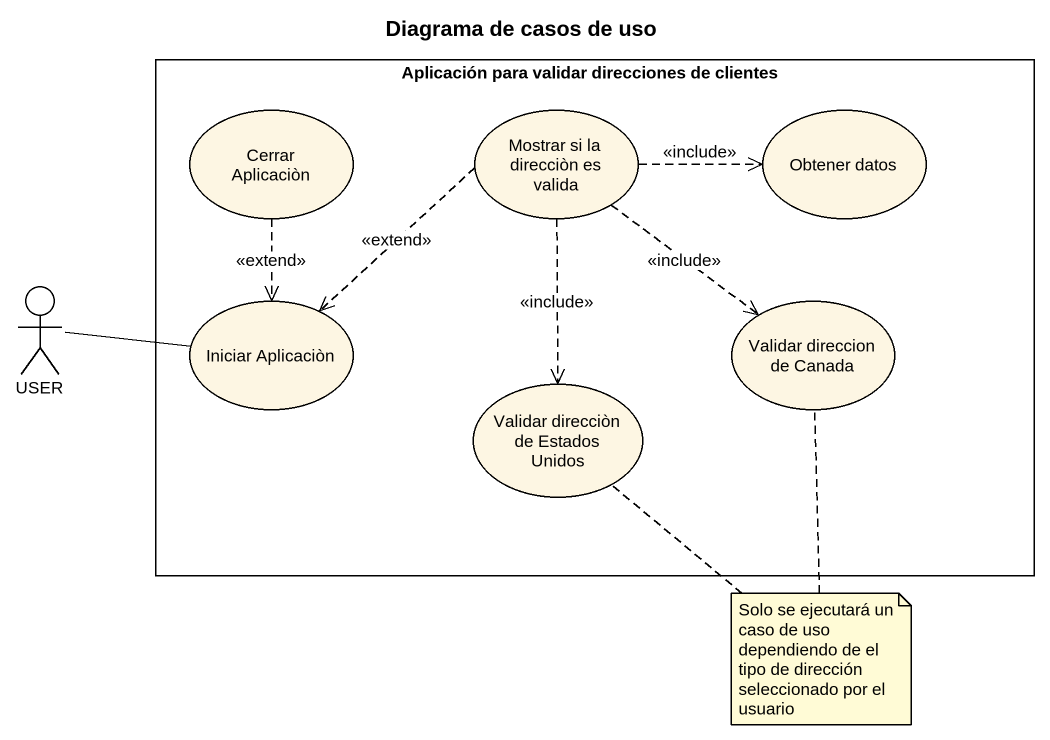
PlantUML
@startuml
title Diagrama de casos de uso
rectangle "Aplicación para validar direcciones de clientes" as Aplicación_para_validar {
  usecase "Cerrar Aplicaciòn" as Cerrar_Aplicaciòn
  usecase "Mostrar si la direcciòn es valida" as Mostrar_si_la_direcciòn_es
  usecase "Obtener datos" as Obtener_datos
  usecase "Iniciar Aplicaciòn" as Iniciar_Aplicaciòn
  usecase "Validar direccion de Canada" as Validar_direccion_de_Canada
  usecase "Validar direcciòn de Estados Unidos" as Validar_direcciòn_de
}
actor USER
Cerrar_Aplicaciòn ..> Iniciar_Aplicaciòn : <<extend>>
Mostrar_si_la_direcciòn_es .right.> Obtener_datos : <<include>>
Mostrar_si_la_direcciòn_es ..> Iniciar_Aplicaciòn : <<extend>>
Mostrar_si_la_direcciòn_es ..> Validar_direccion_de_Canada : <<include>>
Mostrar_si_la_direcciòn_es ..> Validar_direcciòn_de : <<include>>
USER -right- Iniciar_Aplicaciòn
note as N1
  Solo se ejecutará un caso de uso dependiendo de el tipo de dirección seleccionado por el usuario
end note
N1 .. Validar_direcciòn_de
N1 .. Validar_direccion_de_Canada
@enduml
